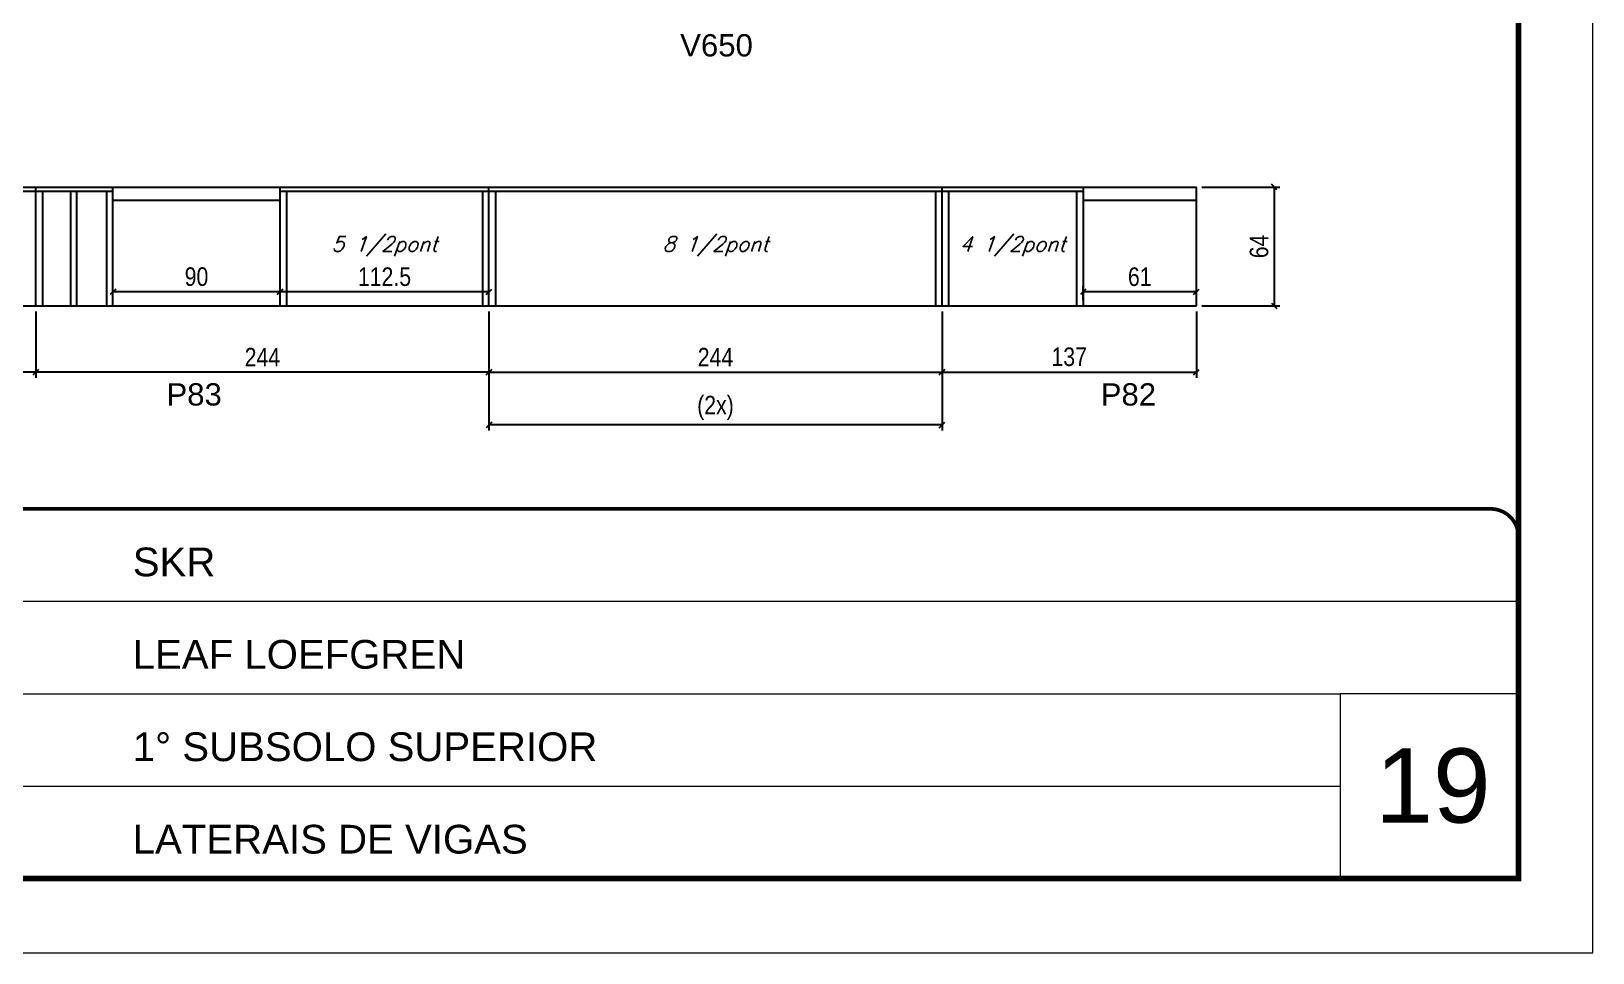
# Model space of a CAD drawing. Extents: x 3309 to 9590, y -2522 to 14608.
# Drawn here: x 7137 to 7978, y 8964 to 9460 of the extents above; entities that cross this region are included whole.
import ezdxf

# ---------------------------------------------------------------- set-up
doc = ezdxf.new("R2010")
doc.units = 0
doc.linetypes.add('CONTINUO', pattern=[0])
doc.linetypes.add('DASHED', pattern=[0.75, 0.5, -0.25])
for name, color, linetype in [('5', 5, 'Continuous'), ('COTA', 241, 'Continuous'), ('Painéis', 200, 'Continuous'), ('SARR_2.2x7', 40, 'Continuous'), ('SARR_3.5x7', 81, 'Continuous'), ('texto', 7, 'Continuous')]:
    doc.layers.add(name, color=color, linetype=linetype)
for name, color, linetype, lineweight in [('CARIMBO', 255, 'Continuous', 9), ('Folhas', 255, 'Continuous', 9), ('SARRAFO DE PRESSAO', 251, 'DASHED', 9)]:
    doc.layers.add(name, color=color, linetype=linetype, lineweight=lineweight)
doc.styles.add('ARIAL', font='arial.ttf')
doc.styles.add('COTA TECNICA', font='techl___.ttf', dxfattribs={"height": 10})
doc.styles.add('Romans', font='romans.shx')
doc.styles.get("Standard").update_dxf_attribs({"font": 'arial.ttf'})
doc.dimstyles.new('PAINEL', dxfattribs={"dimtxt": 10, "dimasz": 3, "dimexe": 3, "dimexo": 3, "dimgap": 3, "dimtad": 1, "dimdec": 1, "dimzin": 12, "dimdsep": 46, "dimtxsty": 'COTA TECNICA', "dimblk1": 'OBLIQUE', "dimblk2": 'OBLIQUE', "dimsah": 1, "dimcen": 0.9, "dimclrd": 4, "dimclre": 4, "dimclrt": 240, "dimadec": 1, "dimazin": 3, "dimtfac": 1, "dimtdec": 1, "dimtmove": 0, "dimatfit": 3, "dimfxl": 1, "dimtolj": 1, "dimtzin": 12, "dimarcsym": 0})

# ---------------------------------------------------------------- blocks, each defined once
blk = doc.blocks.new('9999999999')
at = {"color": 30, "linetype": 'CONTINUO'}
for p, q in [((98564.56, 34379.64), (99583.98, 34379.64)), ((98564.56, 34329.83), (99487.98, 34329.83)), ((99583.98, 34329.83), (99487.98, 34329.83)), ((99487.98, 34329.83), (99487.98, 34230.21)), ((98564.56, 34280.02), (99487.98, 34280.02))]:
    blk.add_line(p, q, dxfattribs=at)
at = {"color": 30, "linetype": 'CONTINUO', "const_width": 2}
blk.add_lwpolyline([(99583.98, 34230.21), (99583.98, 34414.45, 0.414214), (99568.98, 34429.45), (98228.98, 34429.45, 0.414214), (98213.98, 34414.45), (98213.98, 34245.21, 0.414214), (98228.98, 34230.21), (99583.98, 34230.21)], format="xyb", dxfattribs=at)
at = {"layer": 'Folhas'}
blk.add_lwpolyline([(98138.98, 34190.21), (99623.98, 34190.21), (99623.98, 35240.21), (98138.98, 35240.21)], close=True, dxfattribs=at)
at = {"layer": 'Folhas', "color": 30, "const_width": 3}
blk.add_lwpolyline([(98213.98, 34230.21), (99583.98, 34230.21), (99583.98, 35200.21), (98213.98, 35200.21)], close=True, dxfattribs=at)
at = {"color": 7, "linetype": 'Continuous', "ltscale": 5, "style": 'ARIAL'}
for s, height, p in [('SKR', 15.483, (98837.68, 34393.13)), ('LEAF LOEFGREN', 15.4829, (98837.68, 34343.32)), ('1° SUBSOLO SUPERIOR', 15.4829, (98837.68, 34293.51)), ('LATERAIS DE VIGAS', 15.4829, (98837.68, 34243.7))]:
    blk.add_text(s, height=height, dxfattribs=at).set_placement(p)
blk = doc.blocks.new('_Oblique')
at = {"color": 0, "linetype": 'ByBlock', "lineweight": -2}
blk.add_line((-0.5, -0.5), (0.5, 0.5), dxfattribs=at)
blk = doc.blocks.new('*D493')
at = {"layer": 'COTA', "color": 4, "linetype": 'ByBlock', "lineweight": -2, "transparency": 16777216}
for p, q in [((7383.4, 9309.25), (7383.4, 9273.51)), ((7627.4, 9309.25), (7627.4, 9273.51)), ((7383.4, 9276.51), (7627.4, 9276.51))]:
    blk.add_line(p, q, dxfattribs=at)
at = {"layer": 'Defpoints', "color": 0, "linetype": 'ByBlock', "transparency": 16777216}
for p in [(7383.4, 9312.25), (7627.4, 9312.25), (7627.4, 9276.51)]:
    blk.add_point(p, dxfattribs=at)
at = {"layer": 'COTA', "color": 4, "linetype": 'ByBlock', "lineweight": -2, "transparency": 16777216, "xscale": 3, "yscale": 3, "zscale": 3, "rotation": 180}
blk.add_blockref('_Oblique', (7383.4, 9276.51), dxfattribs=at)
at = {"layer": 'COTA', "color": 4, "linetype": 'ByBlock', "lineweight": -2, "transparency": 16777216, "xscale": 3, "yscale": 3, "zscale": 3}
blk.add_blockref('_Oblique', (7627.4, 9276.51), dxfattribs=at)
at = {"layer": 'COTA', "color": 240, "linetype": 'ByBlock', "transparency": 16777216, "insert": (7505.4, 9284.59), "char_height": 10, "attachment_point": 5, "style": 'COTA TECNICA'}
blk.add_mtext('\\A1;244', dxfattribs=at)
blk = doc.blocks.new('*D494')
at = {"layer": 'COTA', "color": 4, "linetype": 'ByBlock', "lineweight": -2, "transparency": 16777216}
for p, q in [((7627.4, 9309.25), (7627.4, 9273.51)), ((7764.4, 9309.25), (7764.4, 9273.51)), ((7627.4, 9276.51), (7764.4, 9276.51))]:
    blk.add_line(p, q, dxfattribs=at)
at = {"layer": 'Defpoints', "color": 0, "linetype": 'ByBlock', "transparency": 16777216}
for p in [(7627.4, 9312.25), (7764.4, 9312.25), (7764.4, 9276.51)]:
    blk.add_point(p, dxfattribs=at)
at = {"layer": 'COTA', "color": 4, "linetype": 'ByBlock', "lineweight": -2, "transparency": 16777216, "xscale": 3, "yscale": 3, "zscale": 3, "rotation": 180}
blk.add_blockref('_Oblique', (7627.4, 9276.51), dxfattribs=at)
at = {"layer": 'COTA', "color": 4, "linetype": 'ByBlock', "lineweight": -2, "transparency": 16777216, "xscale": 3, "yscale": 3, "zscale": 3}
blk.add_blockref('_Oblique', (7764.4, 9276.51), dxfattribs=at)
at = {"layer": 'COTA', "color": 240, "linetype": 'ByBlock', "transparency": 16777216, "insert": (7695.9, 9284.73), "char_height": 10, "attachment_point": 5, "style": 'COTA TECNICA'}
blk.add_mtext('\\A1;137', dxfattribs=at)
blk = doc.blocks.new('*D499')
at = {"layer": 'COTA', "color": 4, "lineweight": -2, "transparency": 16777216}
for p, q in [((7139.4, 9309.25), (7139.4, 9273.51)), ((7383.4, 9309.25), (7383.4, 9273.51)), ((7383.4, 9276.51), (7139.4, 9276.51))]:
    blk.add_line(p, q, dxfattribs=at)
at = {"layer": 'Defpoints', "color": 0, "transparency": 16777216}
for p in [(7139.4, 9312.25), (7383.4, 9312.25), (7139.4, 9276.51)]:
    blk.add_point(p, dxfattribs=at)
at = {"layer": 'COTA', "color": 4, "lineweight": -2, "transparency": 16777216, "xscale": 3, "yscale": 3, "zscale": 3, "rotation": 180}
blk.add_blockref('_Oblique', (7139.4, 9276.51), dxfattribs=at)
at = {"layer": 'COTA', "color": 4, "lineweight": -2, "transparency": 16777216, "xscale": 3, "yscale": 3, "zscale": 3}
blk.add_blockref('_Oblique', (7383.4, 9276.51), dxfattribs=at)
at = {"layer": 'COTA', "color": 240, "transparency": 16777216, "insert": (7261.4, 9284.59), "char_height": 10, "attachment_point": 5, "style": 'COTA TECNICA'}
blk.add_mtext('\\A1;244', dxfattribs=at)
blk = doc.blocks.new('*D500')
at = {"layer": 'COTA', "color": 4, "lineweight": -2, "transparency": 16777216}
for p, q in [((7383.4, 9309.25), (7383.4, 9245.04)), ((7627.4, 9309.25), (7627.4, 9245.04)), ((7627.4, 9248.04), (7383.4, 9248.04))]:
    blk.add_line(p, q, dxfattribs=at)
at = {"layer": 'Defpoints', "color": 0, "transparency": 16777216}
for p in [(7383.4, 9312.25), (7627.4, 9312.25), (7383.4, 9248.04)]:
    blk.add_point(p, dxfattribs=at)
at = {"layer": 'COTA', "color": 4, "lineweight": -2, "transparency": 16777216, "xscale": 3, "yscale": 3, "zscale": 3, "rotation": 180}
blk.add_blockref('_Oblique', (7383.4, 9248.04), dxfattribs=at)
at = {"layer": 'COTA', "color": 4, "lineweight": -2, "transparency": 16777216, "xscale": 3, "yscale": 3, "zscale": 3}
blk.add_blockref('_Oblique', (7627.4, 9248.04), dxfattribs=at)
at = {"layer": 'COTA', "color": 240, "transparency": 16777216, "insert": (7505.4, 9257.26), "char_height": 10, "attachment_point": 5, "style": 'COTA TECNICA'}
blk.add_mtext('\\A1;(2x)', dxfattribs=at)
blk = doc.blocks.new('*D497')
at = {"layer": 'COTA', "color": 4, "lineweight": -2, "transparency": 16777216}
for p, q in [((6895.4, 9309.25), (6895.4, 9273.51)), ((7139.4, 9309.25), (7139.4, 9273.51)), ((7139.4, 9276.51), (6895.4, 9276.51))]:
    blk.add_line(p, q, dxfattribs=at)
at = {"layer": 'Defpoints', "color": 0, "transparency": 16777216}
for p in [(6895.4, 9312.25), (7139.4, 9312.25), (6895.4, 9276.51)]:
    blk.add_point(p, dxfattribs=at)
at = {"layer": 'COTA', "color": 4, "lineweight": -2, "transparency": 16777216, "xscale": 3, "yscale": 3, "zscale": 3, "rotation": 180}
blk.add_blockref('_Oblique', (6895.4, 9276.51), dxfattribs=at)
at = {"layer": 'COTA', "color": 4, "lineweight": -2, "transparency": 16777216, "xscale": 3, "yscale": 3, "zscale": 3}
blk.add_blockref('_Oblique', (7139.4, 9276.51), dxfattribs=at)
at = {"layer": 'COTA', "color": 240, "transparency": 16777216, "insert": (7017.4, 9284.59), "char_height": 10, "attachment_point": 5, "style": 'COTA TECNICA'}
blk.add_mtext('\\A1;244', dxfattribs=at)
blk = doc.blocks.new('*D498')
at = {"layer": 'COTA', "color": 4, "lineweight": -2, "transparency": 16777216}
for p, q in [((7703.4, 9315.25), (7703.4, 9322.77)), ((7764.4, 9319.77), (7703.4, 9319.77)), ((7764.4, 9315.25), (7764.4, 9322.77))]:
    blk.add_line(p, q, dxfattribs=at)
at = {"layer": 'Defpoints', "color": 0, "transparency": 16777216}
for p in [(7703.4, 9319.77), (7703.4, 9312.25), (7764.4, 9312.25)]:
    blk.add_point(p, dxfattribs=at)
at = {"layer": 'COTA', "color": 4, "lineweight": -2, "transparency": 16777216, "xscale": 3, "yscale": 3, "zscale": 3, "rotation": 180}
blk.add_blockref('_Oblique', (7703.4, 9319.77), dxfattribs=at)
at = {"layer": 'COTA', "color": 4, "lineweight": -2, "transparency": 16777216, "xscale": 3, "yscale": 3, "zscale": 3}
blk.add_blockref('_Oblique', (7764.4, 9319.77), dxfattribs=at)
at = {"layer": 'COTA', "color": 240, "transparency": 16777216, "insert": (7733.9, 9327.88), "char_height": 10, "attachment_point": 5, "style": 'COTA TECNICA'}
blk.add_mtext('\\A1;61', dxfattribs=at)
blk = doc.blocks.new('*D495')
at = {"layer": 'COTA', "color": 4, "lineweight": -2, "transparency": 16777216}
for p, q in [((7270.9, 9315.25), (7270.9, 9322.77)), ((7383.4, 9319.77), (7270.9, 9319.77)), ((7383.4, 9315.25), (7383.4, 9322.77))]:
    blk.add_line(p, q, dxfattribs=at)
at = {"layer": 'Defpoints', "color": 0, "transparency": 16777216}
for p in [(7270.9, 9319.77), (7270.9, 9312.25), (7383.4, 9312.25)]:
    blk.add_point(p, dxfattribs=at)
at = {"layer": 'COTA', "color": 4, "lineweight": -2, "transparency": 16777216, "xscale": 3, "yscale": 3, "zscale": 3, "rotation": 180}
blk.add_blockref('_Oblique', (7270.9, 9319.77), dxfattribs=at)
at = {"layer": 'COTA', "color": 4, "lineweight": -2, "transparency": 16777216, "xscale": 3, "yscale": 3, "zscale": 3}
blk.add_blockref('_Oblique', (7383.4, 9319.77), dxfattribs=at)
at = {"layer": 'COTA', "color": 240, "transparency": 16777216, "insert": (7327.15, 9327.88), "char_height": 10, "attachment_point": 5, "style": 'COTA TECNICA'}
blk.add_mtext('\\A1;112.5', dxfattribs=at)
blk = doc.blocks.new('*D496')
at = {"layer": 'COTA', "color": 4, "lineweight": -2, "transparency": 16777216}
for p, q in [((7180.9, 9315.25), (7180.9, 9322.77)), ((7270.9, 9319.77), (7180.9, 9319.77)), ((7270.9, 9315.25), (7270.9, 9322.77))]:
    blk.add_line(p, q, dxfattribs=at)
at = {"layer": 'Defpoints', "color": 0, "transparency": 16777216}
for p in [(7180.9, 9319.77), (7180.9, 9312.25), (7270.9, 9312.25)]:
    blk.add_point(p, dxfattribs=at)
at = {"layer": 'COTA', "color": 4, "lineweight": -2, "transparency": 16777216, "xscale": 3, "yscale": 3, "zscale": 3, "rotation": 180}
blk.add_blockref('_Oblique', (7180.9, 9319.77), dxfattribs=at)
at = {"layer": 'COTA', "color": 4, "lineweight": -2, "transparency": 16777216, "xscale": 3, "yscale": 3, "zscale": 3}
blk.add_blockref('_Oblique', (7270.9, 9319.77), dxfattribs=at)
at = {"layer": 'COTA', "color": 240, "transparency": 16777216, "insert": (7225.9, 9327.91), "char_height": 10, "attachment_point": 5, "style": 'COTA TECNICA'}
blk.add_mtext('\\A1;90', dxfattribs=at)
blk = doc.blocks.new('*D501')
at = {"layer": 'COTA', "color": 4, "lineweight": -2, "transparency": 16777216}
for p, q in [((7767.4, 9376.25), (7809.28, 9376.25)), ((7806.28, 9376.25), (7806.28, 9312.25)), ((7767.4, 9312.25), (7809.28, 9312.25))]:
    blk.add_line(p, q, dxfattribs=at)
at = {"layer": 'Defpoints', "color": 0, "transparency": 16777216}
for p in [(7764.4, 9376.25), (7764.4, 9312.25), (7806.28, 9312.25)]:
    blk.add_point(p, dxfattribs=at)
at = {"layer": 'COTA', "color": 4, "lineweight": -2, "transparency": 16777216, "xscale": 3, "yscale": 3, "zscale": 3}
for p, rotation in [((7806.28, 9376.25), 90), ((7806.28, 9312.25), 270)]:
    blk.add_blockref('_Oblique', p, dxfattribs=dict(at, rotation=rotation))
at = {"layer": 'COTA', "color": 240, "transparency": 16777216, "insert": (7798.18, 9344.25), "char_height": 10, "attachment_point": 5, "rotation": 90, "style": 'COTA TECNICA'}
blk.add_mtext('\\A1;64', dxfattribs=at)

msp = doc.modelspace()

# ---------------------------------------------------------------- linework, layer by layer
at = {"layer": 'Painéis', "linetype": 'ByBlock'}
for p, q in [((6895.4, 9376.25), (7764.4, 9376.25)), ((7139.4, 9312.25), (7139.4, 9376.25)), ((7383.4, 9312.25), (7383.4, 9376.25)), ((7627.4, 9312.25), (7627.4, 9376.25)), ((7764.4, 9312.25), (7764.4, 9376.25)), ((6895.4, 9312.25), (7764.4, 9312.25))]:
    msp.add_line(p, q, dxfattribs=at)
at = {"layer": 'SARR_2.2x7', "linetype": 'Continuous'}
for p, q in [((6910.4, 9374.05), (7139.4, 9374.05)), ((7139.4, 9374.05), (7180.9, 9374.05)), ((7180.9, 9369.25), (7270.9, 9369.25)), ((7270.9, 9374.05), (7383.4, 9374.05)), ((7383.4, 9374.05), (7627.4, 9374.05)), ((7627.4, 9374.05), (7703.4, 9374.05)), ((7703.4, 9369.25), (7764.4, 9369.25))]:
    msp.add_line(p, q, dxfattribs=at)
at = {"layer": 'SARR_3.5x7'}
for p, q in [((7142.9, 9374.05), (7142.9, 9312.25)), ((7157.96, 9374.05), (7157.96, 9312.25)), ((7161.46, 9312.25), (7161.46, 9374.05)), ((7177.4, 9374.05), (7177.4, 9312.25)), ((7180.9, 9312.25), (7180.9, 9376.25)), ((7270.9, 9312.25), (7270.9, 9376.25)), ((7274.4, 9374.05), (7274.4, 9312.25)), ((7379.9, 9374.05), (7379.9, 9312.25)), ((7386.9, 9374.05), (7386.9, 9312.25)), ((7623.9, 9374.05), (7623.9, 9312.25)), ((7630.9, 9374.05), (7630.9, 9312.25)), ((7699.9, 9374.05), (7699.9, 9312.25)), ((7703.4, 9376.25), (7703.4, 9312.25))]:
    msp.add_line(p, q, dxfattribs=at)

# ---------------------------------------------------------------- block references
at = {"layer": 'SARRAFO DE PRESSAO', "color": 6, "linetype": 'ByBlock'}
msp.add_blockref('9999999999', (-91646.11, -25226.65), dxfattribs=at)

# ---------------------------------------------------------------- texts
at = {"layer": '5', "linetype": 'Continuous'}
for s, rotation, p in [('V650', 359.99996, (7486.39, 9446.65)), ('P83', 0.00004, (7209.72, 9258.5)), ('P82', 0.00004, (7712.88, 9258.5))]:
    msp.add_text(s, height=12, rotation=rotation, dxfattribs=at).set_placement(p)
at = {"layer": 'CARIMBO', "style": 'ARIAL'}
msp.add_text('19', height=40, dxfattribs=at).set_placement((7860.73, 9033.7))
at = {"layer": 'texto', "color": 2, "char_height": 8, "attachment_point": 5, "style": 'Romans'}
for s, insert in [('{\\Q19;\\C256;5 1/2pont}', (7327.15, 9344.25)), ('{\\Q19;\\C256;8 1/2pont}', (7505.4, 9344.25)), ('{\\Q19;\\C256;4 1/2pont}', (7665.4, 9344.25))]:
    msp.add_mtext(s, dxfattribs=dict(at, insert=insert))

# ---------------------------------------------------------------- dimensions: what is measured, and where the dimension line sits
at = {"layer": 'COTA'}
for base, p1, p2, angle, picture, middle in [((7806.28, 9312.25), (7764.4, 9376.25), (7764.4, 9312.25), 90, '*D501', (7798.18, 9344.25)), ((7270.9, 9319.77), (7383.4, 9312.25), (7270.9, 9312.25), 180, '*D495', (7327.15, 9327.88)), ((7703.4, 9319.77), (7764.4, 9312.25), (7703.4, 9312.25), 180, '*D498', (7733.9, 9327.88)), ((6895.4, 9276.51), (7139.4, 9312.25), (6895.4, 9312.25), 180, '*D497', (7017.4, 9284.59)), ((7139.4, 9276.51), (7383.4, 9312.25), (7139.4, 9312.25), 180, '*D499', (7261.4, 9284.59))]:
    dim = msp.add_linear_dim(base=base, p1=p1, p2=p2, angle=angle, dimstyle='PAINEL', dxfattribs=at)
    dim.commit()
    dim.dimension.update_dxf_attribs({"geometry": picture, "text_midpoint": middle})
dim = msp.add_linear_dim(base=(7180.9, 9319.77), p1=(7270.9, 9312.25), p2=(7180.9, 9312.25), angle=180, dimstyle='PAINEL', override={"dimtmove": 1}, dxfattribs=at)
dim.commit()
dim.dimension.update_dxf_attribs({"geometry": '*D496', "text_midpoint": (7225.9, 9327.91)})
at = {"layer": 'COTA', "linetype": 'ByBlock'}
dim = msp.add_linear_dim(base=(7627.4, 9276.51), p1=(7383.4, 9312.25), p2=(7627.4, 9312.25), angle=0, dimstyle='PAINEL', dxfattribs=at)
dim.commit()
dim.dimension.update_dxf_attribs({"geometry": '*D493', "text_midpoint": (7505.4, 9284.59)})
at = {"layer": 'COTA'}
dim = msp.add_linear_dim(base=(7383.4, 9248.04), p1=(7627.4, 9312.25), p2=(7383.4, 9312.25), angle=180, text='(2x)', dimstyle='PAINEL', dxfattribs=at)
dim.commit()
dim.dimension.update_dxf_attribs({"geometry": '*D500', "text_midpoint": (7505.4, 9257.26)})
at = {"layer": 'COTA', "linetype": 'ByBlock'}
dim = msp.add_linear_dim(base=(7764.4, 9276.51), p1=(7627.4, 9312.25), p2=(7764.4, 9312.25), angle=0, dimstyle='PAINEL', override={"dimtmove": 1}, dxfattribs=at)
dim.commit()
dim.dimension.update_dxf_attribs({"geometry": '*D494', "text_midpoint": (7695.9, 9284.73)})

doc.saveas('drawing.dxf')
